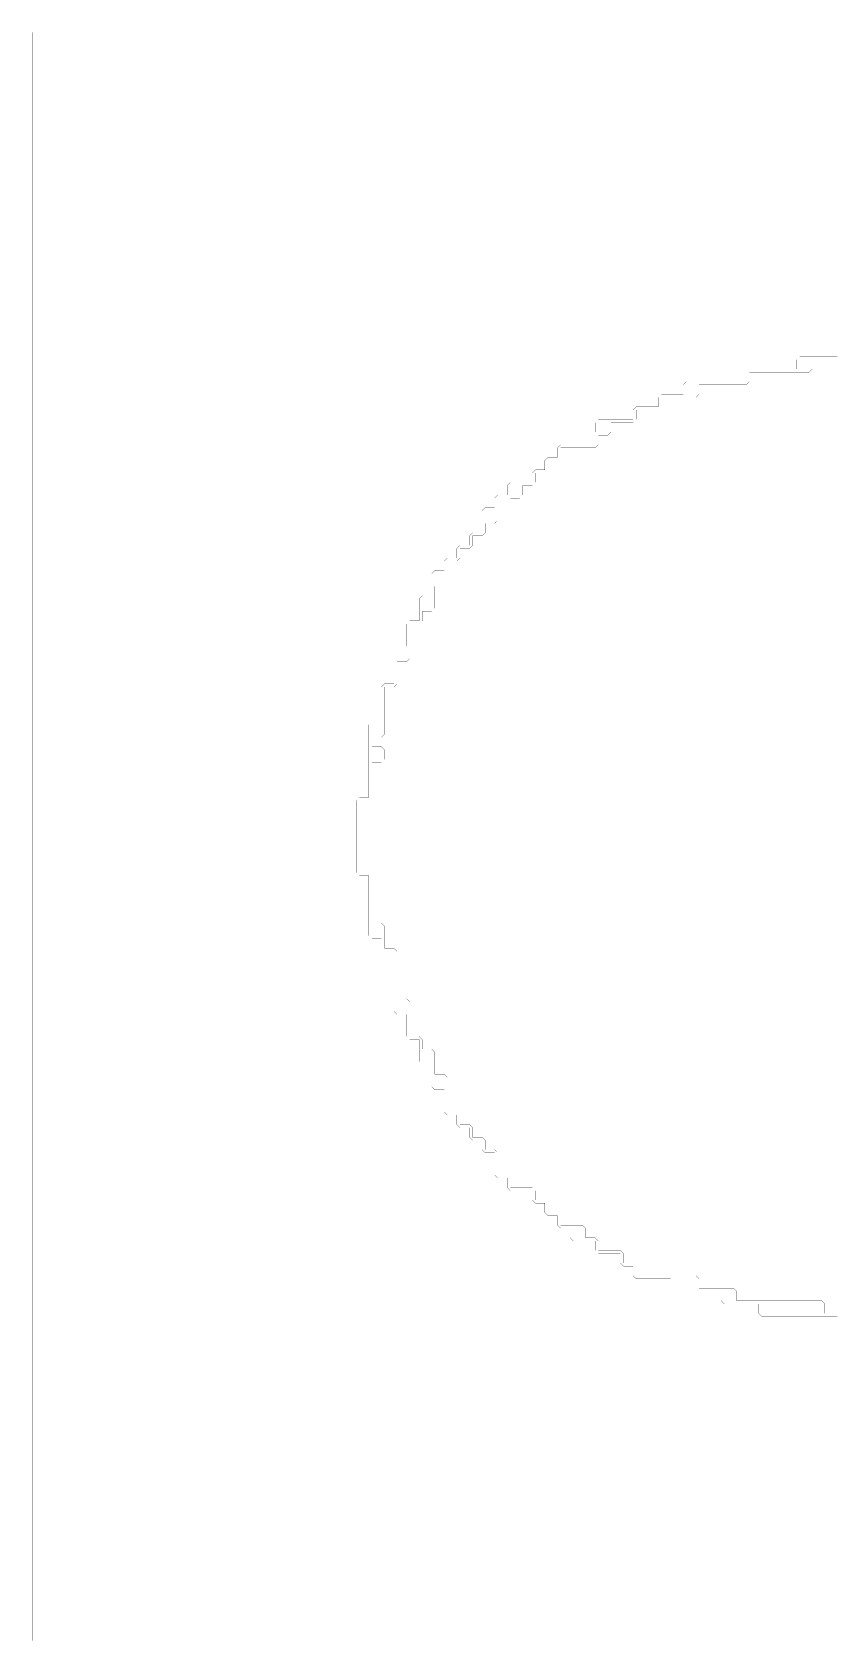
# Model space of a CAD drawing. Header units: metres. Extents: x 0 to 4990, y -4990 to 0.
# Drawn here: x 0 to 2495, y -4990 to 0 of the extents above; entities that cross this region are included whole.
import ezdxf

# ---------------------------------------------------------------- set-up
doc = ezdxf.new("R2010")
doc.units = ezdxf.units.M
doc.layers.add('conductor', color=1, linetype='Continuous')
doc.layers.add('substrate', color=5, linetype='Continuous')

msp = doc.modelspace()

# ---------------------------------------------------------------- linework, layer by layer
at = {"layer": 'conductor', "const_width": 0.5}
msp.add_lwpolyline([(2500, -1054.6875), (2490.234375, -1044.921875), (2490.234375, -1035.15625), (2490.234375, -1025.390625), (2490.234375, -1015.625), (2480.46875, -1015.625), (2470.703125, -1015.625), (2460.9375, -1015.625), (2451.171875, -1015.625), (2441.40625, -1015.625), (2431.640625, -1015.625), (2421.875, -1015.625), (2421.875, -1025.390625), (2421.875, -1035.15625), (2421.875, -1044.921875), (2412.109375, -1054.6875), (2402.34375, -1054.6875), (2392.578125, -1054.6875), (2382.8125, -1054.6875), (2373.046875, -1054.6875), (2363.28125, -1054.6875), (2353.515625, -1054.6875), (2343.75, -1054.6875), (2333.984375, -1054.6875), (2324.21875, -1054.6875), (2314.453125, -1054.6875), (2304.6875, -1054.6875), (2294.921875, -1054.6875), (2285.15625, -1054.6875), (2275.390625, -1054.6875), (2265.625, -1054.6875), (2255.859375, -1054.6875), (2246.09375, -1054.6875), (2236.328125, -1054.6875), (2226.5625, -1054.6875), (2226.5625, -1064.453125), (2226.5625, -1074.21875), (2226.5625, -1083.984375), (2216.796875, -1093.75), (2207.03125, -1093.75), (2197.265625, -1093.75), (2187.5, -1093.75), (2177.734375, -1093.75), (2167.96875, -1093.75), (2158.203125, -1093.75), (2148.4375, -1093.75), (2138.671875, -1093.75), (2128.90625, -1093.75), (2119.140625, -1093.75), (2109.375, -1093.75), (2099.609375, -1093.75), (2089.84375, -1093.75), (2080.078125, -1093.75), (2070.3125, -1093.75), (2070.3125, -1103.515625), (2070.3125, -1113.28125), (2070.3125, -1123.046875), (2060.546875, -1132.8125), (2050.78125, -1132.8125), (2041.015625, -1132.8125), (2031.25, -1132.8125), (2021.484375, -1132.8125), (2011.71875, -1132.8125), (2001.953125, -1132.8125), (1992.1875, -1132.8125), (1982.421875, -1132.8125), (1972.65625, -1132.8125), (1962.890625, -1132.8125), (1953.125, -1132.8125), (1953.125, -1142.578125), (1953.125, -1152.34375), (1953.125, -1162.109375), (1943.359375, -1171.875), (1933.59375, -1171.875), (1923.828125, -1171.875), (1914.0625, -1171.875), (1904.296875, -1171.875), (1894.53125, -1171.875), (1884.765625, -1171.875), (1875, -1171.875), (1875, -1181.640625), (1875, -1191.40625), (1875, -1201.171875), (1865.234375, -1210.9375), (1855.46875, -1210.9375), (1845.703125, -1210.9375), (1835.9375, -1210.9375), (1826.171875, -1210.9375), (1816.40625, -1210.9375), (1806.640625, -1210.9375), (1796.875, -1210.9375), (1796.875, -1220.703125), (1796.875, -1230.46875), (1796.875, -1240.234375), (1787.109375, -1250), (1777.34375, -1250), (1767.578125, -1250), (1757.8125, -1250), (1757.8125, -1259.765625), (1757.8125, -1269.53125), (1757.8125, -1279.296875), (1748.046875, -1289.0625), (1738.28125, -1289.0625), (1728.515625, -1289.0625), (1718.75, -1289.0625), (1708.984375, -1289.0625), (1699.21875, -1289.0625), (1689.453125, -1289.0625), (1679.6875, -1289.0625), (1669.921875, -1289.0625), (1660.15625, -1289.0625), (1650.390625, -1289.0625), (1640.625, -1289.0625), (1640.625, -1298.828125), (1640.625, -1308.59375), (1640.625, -1318.359375), (1630.859375, -1328.125), (1621.09375, -1328.125), (1611.328125, -1328.125), (1601.5625, -1328.125), (1601.5625, -1337.890625), (1601.5625, -1347.65625), (1601.5625, -1357.421875), (1591.796875, -1367.1875), (1582.03125, -1367.1875), (1572.265625, -1367.1875), (1562.5, -1367.1875), (1562.5, -1376.953125), (1562.5, -1386.71875), (1562.5, -1396.484375), (1552.734375, -1406.25), (1542.96875, -1406.25), (1533.203125, -1406.25), (1523.4375, -1406.25), (1523.4375, -1416.015625), (1523.4375, -1425.78125), (1523.4375, -1435.546875), (1513.671875, -1445.3125), (1503.90625, -1445.3125), (1494.140625, -1445.3125), (1484.375, -1445.3125), (1484.375, -1455.078125), (1484.375, -1464.84375), (1484.375, -1474.609375), (1474.609375, -1484.375), (1464.84375, -1484.375), (1455.078125, -1484.375), (1445.3125, -1484.375), (1445.3125, -1494.140625), (1445.3125, -1503.90625), (1445.3125, -1513.671875), (1435.546875, -1523.4375), (1425.78125, -1523.4375), (1416.015625, -1523.4375), (1406.25, -1523.4375), (1406.25, -1533.203125), (1406.25, -1542.96875), (1406.25, -1552.734375), (1396.484375, -1562.5), (1386.71875, -1562.5), (1376.953125, -1562.5), (1367.1875, -1562.5), (1367.1875, -1572.265625), (1367.1875, -1582.03125), (1367.1875, -1591.796875), (1357.421875, -1601.5625), (1347.65625, -1601.5625), (1337.890625, -1601.5625), (1328.125, -1601.5625), (1328.125, -1611.328125), (1328.125, -1621.09375), (1328.125, -1630.859375), (1318.359375, -1640.625), (1308.59375, -1640.625), (1298.828125, -1640.625), (1289.0625, -1640.625), (1289.0625, -1650.390625), (1289.0625, -1660.15625), (1289.0625, -1669.921875), (1289.0625, -1679.6875), (1289.0625, -1689.453125), (1289.0625, -1699.21875), (1289.0625, -1708.984375), (1279.296875, -1718.75), (1269.53125, -1718.75), (1259.765625, -1718.75), (1250, -1718.75), (1250, -1728.515625), (1250, -1738.28125), (1250, -1748.046875), (1250, -1757.8125), (1250, -1767.578125), (1250, -1777.34375), (1250, -1787.109375), (1240.234375, -1796.875), (1230.46875, -1796.875), (1220.703125, -1796.875), (1210.9375, -1796.875), (1210.9375, -1806.640625), (1210.9375, -1816.40625), (1210.9375, -1826.171875), (1201.171875, -1835.9375), (1191.40625, -1835.9375), (1181.640625, -1835.9375), (1171.875, -1835.9375), (1171.875, -1845.703125), (1171.875, -1855.46875), (1171.875, -1865.234375), (1171.875, -1875), (1171.875, -1884.765625), (1171.875, -1894.53125), (1171.875, -1904.296875), (1171.875, -1914.0625), (1171.875, -1923.828125), (1171.875, -1933.59375), (1171.875, -1943.359375), (1162.109375, -1953.125), (1152.34375, -1953.125), (1142.578125, -1953.125), (1132.8125, -1953.125), (1132.8125, -1962.890625), (1132.8125, -1972.65625), (1132.8125, -1982.421875), (1132.8125, -1992.1875), (1132.8125, -2001.953125), (1132.8125, -2011.71875), (1132.8125, -2021.484375), (1123.046875, -2031.25), (1113.28125, -2031.25), (1103.515625, -2031.25), (1093.75, -2031.25), (1093.75, -2041.015625), (1093.75, -2050.78125), (1093.75, -2060.546875), (1093.75, -2070.3125), (1093.75, -2080.078125), (1093.75, -2089.84375), (1093.75, -2099.609375), (1093.75, -2109.375), (1093.75, -2119.140625), (1093.75, -2128.90625), (1093.75, -2138.671875), (1093.75, -2148.4375), (1093.75, -2158.203125), (1093.75, -2167.96875), (1093.75, -2177.734375), (1083.984375, -2187.5), (1074.21875, -2187.5), (1064.453125, -2187.5), (1054.6875, -2187.5), (1054.6875, -2197.265625), (1054.6875, -2207.03125), (1054.6875, -2216.796875), (1064.453125, -2216.796875), (1074.21875, -2216.796875), (1083.984375, -2216.796875), (1093.75, -2226.5625), (1093.75, -2236.328125), (1093.75, -2246.09375), (1093.75, -2255.859375), (1083.984375, -2265.625), (1074.21875, -2265.625), (1064.453125, -2265.625), (1054.6875, -2265.625), (1054.6875, -2275.390625), (1054.6875, -2285.15625), (1054.6875, -2294.921875), (1054.6875, -2304.6875), (1054.6875, -2314.453125), (1054.6875, -2324.21875), (1054.6875, -2333.984375), (1054.6875, -2343.75), (1054.6875, -2353.515625), (1054.6875, -2363.28125), (1054.6875, -2373.046875), (1054.6875, -2382.8125), (1054.6875, -2392.578125), (1054.6875, -2402.34375), (1054.6875, -2412.109375), (1054.6875, -2421.875), (1054.6875, -2431.640625), (1054.6875, -2441.40625), (1054.6875, -2451.171875), (1054.6875, -2460.9375), (1054.6875, -2470.703125), (1054.6875, -2480.46875), (1054.6875, -2490.234375), (1054.6875, -2500), (1054.6875, -2509.765625), (1054.6875, -2519.53125), (1054.6875, -2529.296875), (1054.6875, -2539.0625), (1054.6875, -2548.828125), (1054.6875, -2558.59375), (1054.6875, -2568.359375), (1054.6875, -2578.125), (1054.6875, -2587.890625), (1054.6875, -2597.65625), (1054.6875, -2607.421875), (1054.6875, -2617.1875), (1054.6875, -2626.953125), (1054.6875, -2636.71875), (1054.6875, -2646.484375), (1054.6875, -2656.25), (1054.6875, -2666.015625), (1054.6875, -2675.78125), (1054.6875, -2685.546875), (1054.6875, -2695.3125), (1054.6875, -2705.078125), (1054.6875, -2714.84375), (1054.6875, -2724.609375), (1054.6875, -2734.375), (1054.6875, -2744.140625), (1054.6875, -2753.90625), (1054.6875, -2763.671875), (1064.453125, -2763.671875), (1074.21875, -2763.671875), (1083.984375, -2763.671875), (1093.75, -2773.4375), (1093.75, -2783.203125), (1093.75, -2792.96875), (1093.75, -2802.734375), (1093.75, -2812.5), (1093.75, -2822.265625), (1093.75, -2832.03125), (1093.75, -2841.796875), (1103.515625, -2841.796875), (1113.28125, -2841.796875), (1123.046875, -2841.796875), (1132.8125, -2851.5625), (1132.8125, -2861.328125), (1132.8125, -2871.09375), (1132.8125, -2880.859375), (1132.8125, -2890.625), (1132.8125, -2900.390625), (1132.8125, -2910.15625), (1132.8125, -2919.921875), (1132.8125, -2929.6875), (1132.8125, -2939.453125), (1132.8125, -2949.21875), (1132.8125, -2958.984375), (1132.8125, -2968.75), (1132.8125, -2978.515625), (1132.8125, -2988.28125), (1132.8125, -2998.046875), (1142.578125, -2998.046875), (1152.34375, -2998.046875), (1162.109375, -2998.046875), (1171.875, -3007.8125), (1171.875, -3017.578125), (1171.875, -3027.34375), (1171.875, -3037.109375), (1171.875, -3046.875), (1171.875, -3056.640625), (1171.875, -3066.40625), (1171.875, -3076.171875), (1171.875, -3085.9375), (1171.875, -3095.703125), (1171.875, -3105.46875), (1171.875, -3115.234375), (1181.640625, -3115.234375), (1191.40625, -3115.234375), (1201.171875, -3115.234375), (1210.9375, -3125), (1210.9375, -3134.765625), (1210.9375, -3144.53125), (1210.9375, -3154.296875), (1220.703125, -3154.296875), (1230.46875, -3154.296875), (1240.234375, -3154.296875), (1250, -3164.0625), (1250, -3173.828125), (1250, -3183.59375), (1250, -3193.359375), (1250, -3203.125), (1250, -3212.890625), (1250, -3222.65625), (1250, -3232.421875), (1259.765625, -3232.421875), (1269.53125, -3232.421875), (1279.296875, -3232.421875), (1289.0625, -3242.1875), (1289.0625, -3251.953125), (1289.0625, -3261.71875), (1289.0625, -3271.484375), (1289.0625, -3281.25), (1289.0625, -3291.015625), (1289.0625, -3300.78125), (1289.0625, -3310.546875), (1298.828125, -3310.546875), (1308.59375, -3310.546875), (1318.359375, -3310.546875), (1328.125, -3320.3125), (1328.125, -3330.078125), (1328.125, -3339.84375), (1328.125, -3349.609375), (1328.125, -3359.375), (1328.125, -3369.140625), (1328.125, -3378.90625), (1328.125, -3388.671875), (1337.890625, -3388.671875), (1347.65625, -3388.671875), (1357.421875, -3388.671875), (1367.1875, -3398.4375), (1367.1875, -3408.203125), (1367.1875, -3417.96875), (1367.1875, -3427.734375), (1376.953125, -3427.734375), (1386.71875, -3427.734375), (1396.484375, -3427.734375), (1406.25, -3437.5), (1406.25, -3447.265625), (1406.25, -3457.03125), (1406.25, -3466.796875), (1416.015625, -3466.796875), (1425.78125, -3466.796875), (1435.546875, -3466.796875), (1445.3125, -3476.5625), (1445.3125, -3486.328125), (1445.3125, -3496.09375), (1445.3125, -3505.859375), (1455.078125, -3505.859375), (1464.84375, -3505.859375), (1474.609375, -3505.859375), (1484.375, -3515.625), (1484.375, -3525.390625), (1484.375, -3535.15625), (1484.375, -3544.921875), (1484.375, -3554.6875), (1484.375, -3564.453125), (1484.375, -3574.21875), (1484.375, -3583.984375), (1494.140625, -3583.984375), (1503.90625, -3583.984375), (1513.671875, -3583.984375), (1523.4375, -3583.984375), (1533.203125, -3583.984375), (1542.96875, -3583.984375), (1552.734375, -3583.984375), (1562.5, -3593.75), (1562.5, -3603.515625), (1562.5, -3613.28125), (1562.5, -3623.046875), (1572.265625, -3623.046875), (1582.03125, -3623.046875), (1591.796875, -3623.046875), (1601.5625, -3632.8125), (1601.5625, -3642.578125), (1601.5625, -3652.34375), (1601.5625, -3662.109375), (1611.328125, -3662.109375), (1621.09375, -3662.109375), (1630.859375, -3662.109375), (1640.625, -3671.875), (1640.625, -3681.640625), (1640.625, -3691.40625), (1640.625, -3701.171875), (1650.390625, -3701.171875), (1660.15625, -3701.171875), (1669.921875, -3701.171875), (1679.6875, -3701.171875), (1689.453125, -3701.171875), (1699.21875, -3701.171875), (1708.984375, -3701.171875), (1718.75, -3710.9375), (1718.75, -3720.703125), (1718.75, -3730.46875), (1718.75, -3740.234375), (1728.515625, -3740.234375), (1738.28125, -3740.234375), (1748.046875, -3740.234375), (1757.8125, -3750), (1757.8125, -3759.765625), (1757.8125, -3769.53125), (1757.8125, -3779.296875), (1767.578125, -3779.296875), (1777.34375, -3779.296875), (1787.109375, -3779.296875), (1796.875, -3779.296875), (1806.640625, -3779.296875), (1816.40625, -3779.296875), (1826.171875, -3779.296875), (1835.9375, -3789.0625), (1835.9375, -3798.828125), (1835.9375, -3808.59375), (1835.9375, -3818.359375), (1845.703125, -3818.359375), (1855.46875, -3818.359375), (1865.234375, -3818.359375), (1875, -3818.359375), (1884.765625, -3818.359375), (1894.53125, -3818.359375), (1904.296875, -3818.359375), (1914.0625, -3818.359375), (1923.828125, -3818.359375), (1933.59375, -3818.359375), (1943.359375, -3818.359375), (1953.125, -3828.125), (1953.125, -3837.890625), (1953.125, -3847.65625), (1953.125, -3857.421875), (1962.890625, -3857.421875), (1972.65625, -3857.421875), (1982.421875, -3857.421875), (1992.1875, -3857.421875), (2001.953125, -3857.421875), (2011.71875, -3857.421875), (2021.484375, -3857.421875), (2031.25, -3857.421875), (2041.015625, -3857.421875), (2050.78125, -3857.421875), (2060.546875, -3857.421875), (2070.3125, -3867.1875), (2070.3125, -3876.953125), (2070.3125, -3886.71875), (2070.3125, -3896.484375), (2080.078125, -3896.484375), (2089.84375, -3896.484375), (2099.609375, -3896.484375), (2109.375, -3896.484375), (2119.140625, -3896.484375), (2128.90625, -3896.484375), (2138.671875, -3896.484375), (2148.4375, -3896.484375), (2158.203125, -3896.484375), (2167.96875, -3896.484375), (2177.734375, -3896.484375), (2187.5, -3906.25), (2187.5, -3916.015625), (2187.5, -3925.78125), (2187.5, -3935.546875), (2197.265625, -3935.546875), (2207.03125, -3935.546875), (2216.796875, -3935.546875), (2226.5625, -3935.546875), (2236.328125, -3935.546875), (2246.09375, -3935.546875), (2255.859375, -3935.546875), (2265.625, -3935.546875), (2275.390625, -3935.546875), (2285.15625, -3935.546875), (2294.921875, -3935.546875), (2304.6875, -3935.546875), (2314.453125, -3935.546875), (2324.21875, -3935.546875), (2333.984375, -3935.546875), (2343.75, -3935.546875), (2353.515625, -3935.546875), (2363.28125, -3935.546875), (2373.046875, -3935.546875), (2382.8125, -3935.546875), (2392.578125, -3935.546875), (2402.34375, -3935.546875), (2412.109375, -3935.546875), (2421.875, -3935.546875), (2431.640625, -3935.546875), (2441.40625, -3935.546875), (2451.171875, -3935.546875), (2460.9375, -3945.3125), (2460.9375, -3955.078125), (2460.9375, -3964.84375), (2460.9375, -3974.609375), (2470.703125, -3974.609375), (2480.46875, -3974.609375), (2490.234375, -3974.609375), (2500, -3974.609375)], dxfattribs=at)
at = {"layer": 'substrate', "const_width": 0.5}
for points in [[(2500, 0), (2490.234375, 0), (2480.46875, 0), (2470.703125, 0), (2460.9375, 0), (2451.171875, 0), (2441.40625, 0), (2431.640625, 0), (2421.875, 0), (2412.109375, 0), (2402.34375, 0), (2392.578125, 0), (2382.8125, 0), (2373.046875, 0), (2363.28125, 0), (2353.515625, 0), (2343.75, 0), (2333.984375, 0), (2324.21875, 0), (2314.453125, 0), (2304.6875, 0), (2294.921875, 0), (2285.15625, 0), (2275.390625, 0), (2265.625, 0), (2255.859375, 0), (2246.09375, 0), (2236.328125, 0), (2226.5625, 0), (2216.796875, 0), (2207.03125, 0), (2197.265625, 0), (2187.5, 0), (2177.734375, 0), (2167.96875, 0), (2158.203125, 0), (2148.4375, 0), (2138.671875, 0), (2128.90625, 0), (2119.140625, 0), (2109.375, 0), (2099.609375, 0), (2089.84375, 0), (2080.078125, 0), (2070.3125, 0), (2060.546875, 0), (2050.78125, 0), (2041.015625, 0), (2031.25, 0), (2021.484375, 0), (2011.71875, 0), (2001.953125, 0), (1992.1875, 0), (1982.421875, 0), (1972.65625, 0), (1962.890625, 0), (1953.125, 0), (1943.359375, 0), (1933.59375, 0), (1923.828125, 0), (1914.0625, 0), (1904.296875, 0), (1894.53125, 0), (1884.765625, 0), (1875, 0), (1865.234375, 0), (1855.46875, 0), (1845.703125, 0), (1835.9375, 0), (1826.171875, 0), (1816.40625, 0), (1806.640625, 0), (1796.875, 0), (1787.109375, 0), (1777.34375, 0), (1767.578125, 0), (1757.8125, 0), (1748.046875, 0), (1738.28125, 0), (1728.515625, 0), (1718.75, 0), (1708.984375, 0), (1699.21875, 0), (1689.453125, 0), (1679.6875, 0), (1669.921875, 0), (1660.15625, 0), (1650.390625, 0), (1640.625, 0), (1630.859375, 0), (1621.09375, 0), (1611.328125, 0), (1601.5625, 0), (1591.796875, 0), (1582.03125, 0), (1572.265625, 0), (1562.5, 0), (1552.734375, 0), (1542.96875, 0), (1533.203125, 0), (1523.4375, 0), (1513.671875, 0), (1503.90625, 0), (1494.140625, 0), (1484.375, 0), (1474.609375, 0), (1464.84375, 0), (1455.078125, 0), (1445.3125, 0), (1435.546875, 0), (1425.78125, 0), (1416.015625, 0), (1406.25, 0), (1396.484375, 0), (1386.71875, 0), (1376.953125, 0), (1367.1875, 0), (1357.421875, 0), (1347.65625, 0), (1337.890625, 0), (1328.125, 0), (1318.359375, 0), (1308.59375, 0), (1298.828125, 0), (1289.0625, 0), (1279.296875, 0), (1269.53125, 0), (1259.765625, 0), (1250, 0), (1240.234375, 0), (1230.46875, 0), (1220.703125, 0), (1210.9375, 0), (1201.171875, 0), (1191.40625, 0), (1181.640625, 0), (1171.875, 0), (1162.109375, 0), (1152.34375, 0), (1142.578125, 0), (1132.8125, 0), (1123.046875, 0), (1113.28125, 0), (1103.515625, 0), (1093.75, 0), (1083.984375, 0), (1074.21875, 0), (1064.453125, 0), (1054.6875, 0), (1044.921875, 0), (1035.15625, 0), (1025.390625, 0), (1015.625, 0), (1005.859375, 0), (996.09375, 0), (986.328125, 0), (976.5625, 0), (966.796875, 0), (957.03125, 0), (947.265625, 0), (937.5, 0), (927.734375, 0), (917.96875, 0), (908.203125, 0), (898.4375, 0), (888.671875, 0), (878.90625, 0), (869.140625, 0), (859.375, 0), (849.609375, 0), (839.84375, 0), (830.078125, 0), (820.3125, 0), (810.546875, 0), (800.78125, 0), (791.015625, 0), (781.25, 0), (771.484375, 0), (761.71875, 0), (751.953125, 0), (742.1875, 0), (732.421875, 0), (722.65625, 0), (712.890625, 0), (703.125, 0), (693.359375, 0), (683.59375, 0), (673.828125, 0), (664.0625, 0), (654.296875, 0), (644.53125, 0), (634.765625, 0), (625, 0), (615.234375, 0), (605.46875, 0), (595.703125, 0), (585.9375, 0), (576.171875, 0), (566.40625, 0), (556.640625, 0), (546.875, 0), (537.109375, 0), (527.34375, 0), (517.578125, 0), (507.8125, 0), (498.046875, 0), (488.28125, 0), (478.515625, 0), (468.75, 0), (458.984375, 0), (449.21875, 0), (439.453125, 0), (429.6875, 0), (419.921875, 0), (410.15625, 0), (400.390625, 0), (390.625, 0), (380.859375, 0), (371.09375, 0), (361.328125, 0), (351.5625, 0), (341.796875, 0), (332.03125, 0), (322.265625, 0), (312.5, 0), (302.734375, 0), (292.96875, 0), (283.203125, 0), (273.4375, 0), (263.671875, 0), (253.90625, 0), (244.140625, 0), (234.375, 0), (224.609375, 0), (214.84375, 0), (205.078125, 0), (195.3125, 0), (185.546875, 0), (175.78125, 0), (166.015625, 0), (156.25, 0), (146.484375, 0), (136.71875, 0), (126.953125, 0), (117.1875, 0), (107.421875, 0), (97.65625, 0), (87.890625, 0), (78.125, 0), (68.359375, 0), (58.59375, 0), (48.828125, 0), (39.0625, 0), (29.296875, 0), (19.53125, 0), (9.765625, 0), (0, 0), (0, -9.765625), (0, -19.53125), (0, -29.296875), (0, -39.0625), (0, -48.828125), (0, -58.59375), (0, -68.359375), (0, -78.125), (0, -87.890625), (0, -97.65625), (0, -107.421875), (0, -117.1875), (0, -126.953125), (0, -136.71875), (0, -146.484375), (0, -156.25), (0, -166.015625), (0, -175.78125), (0, -185.546875), (0, -195.3125), (0, -205.078125), (0, -214.84375), (0, -224.609375), (0, -234.375), (0, -244.140625), (0, -253.90625), (0, -263.671875), (0, -273.4375), (0, -283.203125), (0, -292.96875), (0, -302.734375), (0, -312.5), (0, -322.265625), (0, -332.03125), (0, -341.796875), (0, -351.5625), (0, -361.328125), (0, -371.09375), (0, -380.859375), (0, -390.625), (0, -400.390625), (0, -410.15625), (0, -419.921875), (0, -429.6875), (0, -439.453125), (0, -449.21875), (0, -458.984375), (0, -468.75), (0, -478.515625), (0, -488.28125), (0, -498.046875), (0, -507.8125), (0, -517.578125), (0, -527.34375), (0, -537.109375), (0, -546.875), (0, -556.640625), (0, -566.40625), (0, -576.171875), (0, -585.9375), (0, -595.703125), (0, -605.46875), (0, -615.234375), (0, -625), (0, -634.765625), (0, -644.53125), (0, -654.296875), (0, -664.0625), (0, -673.828125), (0, -683.59375), (0, -693.359375), (0, -703.125), (0, -712.890625), (0, -722.65625), (0, -732.421875), (0, -742.1875), (0, -751.953125), (0, -761.71875), (0, -771.484375), (0, -781.25), (0, -791.015625), (0, -800.78125), (0, -810.546875), (0, -820.3125), (0, -830.078125), (0, -839.84375), (0, -849.609375), (0, -859.375), (0, -869.140625), (0, -878.90625), (0, -888.671875), (0, -898.4375), (0, -908.203125), (0, -917.96875), (0, -927.734375), (0, -937.5), (0, -947.265625), (0, -957.03125), (0, -966.796875), (0, -976.5625), (0, -986.328125), (0, -996.09375), (0, -1005.859375), (0, -1015.625), (0, -1025.390625), (0, -1035.15625), (0, -1044.921875), (0, -1054.6875), (0, -1064.453125), (0, -1074.21875), (0, -1083.984375), (0, -1093.75), (0, -1103.515625), (0, -1113.28125), (0, -1123.046875), (0, -1132.8125), (0, -1142.578125), (0, -1152.34375), (0, -1162.109375), (0, -1171.875), (0, -1181.640625), (0, -1191.40625), (0, -1201.171875), (0, -1210.9375), (0, -1220.703125), (0, -1230.46875), (0, -1240.234375), (0, -1250), (0, -1259.765625), (0, -1269.53125), (0, -1279.296875), (0, -1289.0625), (0, -1298.828125), (0, -1308.59375), (0, -1318.359375), (0, -1328.125), (0, -1337.890625), (0, -1347.65625), (0, -1357.421875), (0, -1367.1875), (0, -1376.953125), (0, -1386.71875), (0, -1396.484375), (0, -1406.25), (0, -1416.015625), (0, -1425.78125), (0, -1435.546875), (0, -1445.3125), (0, -1455.078125), (0, -1464.84375), (0, -1474.609375), (0, -1484.375), (0, -1494.140625), (0, -1503.90625), (0, -1513.671875), (0, -1523.4375), (0, -1533.203125), (0, -1542.96875), (0, -1552.734375), (0, -1562.5), (0, -1572.265625), (0, -1582.03125), (0, -1591.796875), (0, -1601.5625), (0, -1611.328125), (0, -1621.09375), (0, -1630.859375), (0, -1640.625), (0, -1650.390625), (0, -1660.15625), (0, -1669.921875), (0, -1679.6875), (0, -1689.453125), (0, -1699.21875), (0, -1708.984375), (0, -1718.75), (0, -1728.515625), (0, -1738.28125), (0, -1748.046875), (0, -1757.8125), (0, -1767.578125), (0, -1777.34375), (0, -1787.109375), (0, -1796.875), (0, -1806.640625), (0, -1816.40625), (0, -1826.171875), (0, -1835.9375), (0, -1845.703125), (0, -1855.46875), (0, -1865.234375), (0, -1875), (0, -1884.765625), (0, -1894.53125), (0, -1904.296875), (0, -1914.0625), (0, -1923.828125), (0, -1933.59375), (0, -1943.359375), (0, -1953.125), (0, -1962.890625), (0, -1972.65625), (0, -1982.421875), (0, -1992.1875), (0, -2001.953125), (0, -2011.71875), (0, -2021.484375), (0, -2031.25), (0, -2041.015625), (0, -2050.78125), (0, -2060.546875), (0, -2070.3125), (0, -2080.078125), (0, -2089.84375), (0, -2099.609375), (0, -2109.375), (0, -2119.140625), (0, -2128.90625), (0, -2138.671875), (0, -2148.4375), (0, -2158.203125), (0, -2167.96875), (0, -2177.734375), (0, -2187.5), (0, -2197.265625), (0, -2207.03125), (0, -2216.796875), (0, -2226.5625), (0, -2236.328125), (0, -2246.09375), (0, -2255.859375), (0, -2265.625), (0, -2275.390625), (0, -2285.15625), (0, -2294.921875), (0, -2304.6875), (0, -2314.453125), (0, -2324.21875), (0, -2333.984375), (0, -2343.75), (0, -2353.515625), (0, -2363.28125), (0, -2373.046875), (0, -2382.8125), (0, -2392.578125), (0, -2402.34375), (0, -2412.109375), (0, -2421.875), (0, -2431.640625), (0, -2441.40625), (0, -2451.171875), (0, -2460.9375), (0, -2470.703125), (0, -2480.46875), (0, -2490.234375), (0, -2500), (0, -2509.765625), (0, -2519.53125), (0, -2529.296875), (0, -2539.0625), (0, -2548.828125), (0, -2558.59375), (0, -2568.359375), (0, -2578.125), (0, -2587.890625), (0, -2597.65625), (0, -2607.421875), (0, -2617.1875), (0, -2626.953125), (0, -2636.71875), (0, -2646.484375), (0, -2656.25), (0, -2666.015625), (0, -2675.78125), (0, -2685.546875), (0, -2695.3125), (0, -2705.078125), (0, -2714.84375), (0, -2724.609375), (0, -2734.375), (0, -2744.140625), (0, -2753.90625), (0, -2763.671875), (0, -2773.4375), (0, -2783.203125), (0, -2792.96875), (0, -2802.734375), (0, -2812.5), (0, -2822.265625), (0, -2832.03125), (0, -2841.796875), (0, -2851.5625), (0, -2861.328125), (0, -2871.09375), (0, -2880.859375), (0, -2890.625), (0, -2900.390625), (0, -2910.15625), (0, -2919.921875), (0, -2929.6875), (0, -2939.453125), (0, -2949.21875), (0, -2958.984375), (0, -2968.75), (0, -2978.515625), (0, -2988.28125), (0, -2998.046875), (0, -3007.8125), (0, -3017.578125), (0, -3027.34375), (0, -3037.109375), (0, -3046.875), (0, -3056.640625), (0, -3066.40625), (0, -3076.171875), (0, -3085.9375), (0, -3095.703125), (0, -3105.46875), (0, -3115.234375), (0, -3125), (0, -3134.765625), (0, -3144.53125), (0, -3154.296875), (0, -3164.0625), (0, -3173.828125), (0, -3183.59375), (0, -3193.359375), (0, -3203.125), (0, -3212.890625), (0, -3222.65625), (0, -3232.421875), (0, -3242.1875), (0, -3251.953125), (0, -3261.71875), (0, -3271.484375), (0, -3281.25), (0, -3291.015625), (0, -3300.78125), (0, -3310.546875), (0, -3320.3125), (0, -3330.078125), (0, -3339.84375), (0, -3349.609375), (0, -3359.375), (0, -3369.140625), (0, -3378.90625), (0, -3388.671875), (0, -3398.4375), (0, -3408.203125), (0, -3417.96875), (0, -3427.734375), (0, -3437.5), (0, -3447.265625), (0, -3457.03125), (0, -3466.796875), (0, -3476.5625), (0, -3486.328125), (0, -3496.09375), (0, -3505.859375), (0, -3515.625), (0, -3525.390625), (0, -3535.15625), (0, -3544.921875), (0, -3554.6875), (0, -3564.453125), (0, -3574.21875), (0, -3583.984375), (0, -3593.75), (0, -3603.515625), (0, -3613.28125), (0, -3623.046875), (0, -3632.8125), (0, -3642.578125), (0, -3652.34375), (0, -3662.109375), (0, -3671.875), (0, -3681.640625), (0, -3691.40625), (0, -3701.171875), (0, -3710.9375), (0, -3720.703125), (0, -3730.46875), (0, -3740.234375), (0, -3750), (0, -3759.765625), (0, -3769.53125), (0, -3779.296875), (0, -3789.0625), (0, -3798.828125), (0, -3808.59375), (0, -3818.359375), (0, -3828.125), (0, -3837.890625), (0, -3847.65625), (0, -3857.421875), (0, -3867.1875), (0, -3876.953125), (0, -3886.71875), (0, -3896.484375), (0, -3906.25), (0, -3916.015625), (0, -3925.78125), (0, -3935.546875), (0, -3945.3125), (0, -3955.078125), (0, -3964.84375), (0, -3974.609375), (0, -3984.375), (0, -3994.140625), (0, -4003.90625), (0, -4013.671875), (0, -4023.4375), (0, -4033.203125), (0, -4042.96875), (0, -4052.734375), (0, -4062.5), (0, -4072.265625), (0, -4082.03125), (0, -4091.796875), (0, -4101.5625), (0, -4111.328125), (0, -4121.09375), (0, -4130.859375), (0, -4140.625), (0, -4150.390625), (0, -4160.15625), (0, -4169.921875), (0, -4179.6875), (0, -4189.453125), (0, -4199.21875), (0, -4208.984375), (0, -4218.75), (0, -4228.515625), (0, -4238.28125), (0, -4248.046875), (0, -4257.8125), (0, -4267.578125), (0, -4277.34375), (0, -4287.109375), (0, -4296.875), (0, -4306.640625), (0, -4316.40625), (0, -4326.171875), (0, -4335.9375), (0, -4345.703125), (0, -4355.46875), (0, -4365.234375), (0, -4375), (0, -4384.765625), (0, -4394.53125), (0, -4404.296875), (0, -4414.0625), (0, -4423.828125), (0, -4433.59375), (0, -4443.359375), (0, -4453.125), (0, -4462.890625), (0, -4472.65625), (0, -4482.421875), (0, -4492.1875), (0, -4501.953125), (0, -4511.71875), (0, -4521.484375), (0, -4531.25), (0, -4541.015625), (0, -4550.78125), (0, -4560.546875), (0, -4570.3125), (0, -4580.078125), (0, -4589.84375), (0, -4599.609375), (0, -4609.375), (0, -4619.140625), (0, -4628.90625), (0, -4638.671875), (0, -4648.4375), (0, -4658.203125), (0, -4667.96875), (0, -4677.734375), (0, -4687.5), (0, -4697.265625), (0, -4707.03125), (0, -4716.796875), (0, -4726.5625), (0, -4736.328125), (0, -4746.09375), (0, -4755.859375), (0, -4765.625), (0, -4775.390625), (0, -4785.15625), (0, -4794.921875), (0, -4804.6875), (0, -4814.453125), (0, -4824.21875), (0, -4833.984375), (0, -4843.75), (0, -4853.515625), (0, -4863.28125), (0, -4873.046875), (0, -4882.8125), (0, -4892.578125), (0, -4902.34375), (0, -4912.109375), (0, -4921.875), (0, -4931.640625), (0, -4941.40625), (0, -4951.171875), (0, -4960.9375), (0, -4970.703125), (0, -4980.46875), (0, -4990.234375), (9.765625, -4990.234375), (19.53125, -4990.234375), (29.296875, -4990.234375), (39.0625, -4990.234375), (48.828125, -4990.234375), (58.59375, -4990.234375), (68.359375, -4990.234375), (78.125, -4990.234375), (87.890625, -4990.234375), (97.65625, -4990.234375), (107.421875, -4990.234375), (117.1875, -4990.234375), (126.953125, -4990.234375), (136.71875, -4990.234375), (146.484375, -4990.234375), (156.25, -4990.234375), (166.015625, -4990.234375), (175.78125, -4990.234375), (185.546875, -4990.234375), (195.3125, -4990.234375), (205.078125, -4990.234375), (214.84375, -4990.234375), (224.609375, -4990.234375), (234.375, -4990.234375), (244.140625, -4990.234375), (253.90625, -4990.234375), (263.671875, -4990.234375), (273.4375, -4990.234375), (283.203125, -4990.234375), (292.96875, -4990.234375), (302.734375, -4990.234375), (312.5, -4990.234375), (322.265625, -4990.234375), (332.03125, -4990.234375), (341.796875, -4990.234375), (351.5625, -4990.234375), (361.328125, -4990.234375), (371.09375, -4990.234375), (380.859375, -4990.234375), (390.625, -4990.234375), (400.390625, -4990.234375), (410.15625, -4990.234375), (419.921875, -4990.234375), (429.6875, -4990.234375), (439.453125, -4990.234375), (449.21875, -4990.234375), (458.984375, -4990.234375), (468.75, -4990.234375), (478.515625, -4990.234375), (488.28125, -4990.234375), (498.046875, -4990.234375), (507.8125, -4990.234375), (517.578125, -4990.234375), (527.34375, -4990.234375), (537.109375, -4990.234375), (546.875, -4990.234375), (556.640625, -4990.234375), (566.40625, -4990.234375), (576.171875, -4990.234375), (585.9375, -4990.234375), (595.703125, -4990.234375), (605.46875, -4990.234375), (615.234375, -4990.234375), (625, -4990.234375), (634.765625, -4990.234375), (644.53125, -4990.234375), (654.296875, -4990.234375), (664.0625, -4990.234375), (673.828125, -4990.234375), (683.59375, -4990.234375), (693.359375, -4990.234375), (703.125, -4990.234375), (712.890625, -4990.234375), (722.65625, -4990.234375), (732.421875, -4990.234375), (742.1875, -4990.234375), (751.953125, -4990.234375), (761.71875, -4990.234375), (771.484375, -4990.234375), (781.25, -4990.234375), (791.015625, -4990.234375), (800.78125, -4990.234375), (810.546875, -4990.234375), (820.3125, -4990.234375), (830.078125, -4990.234375), (839.84375, -4990.234375), (849.609375, -4990.234375), (859.375, -4990.234375), (869.140625, -4990.234375), (878.90625, -4990.234375), (888.671875, -4990.234375), (898.4375, -4990.234375), (908.203125, -4990.234375), (917.96875, -4990.234375), (927.734375, -4990.234375), (937.5, -4990.234375), (947.265625, -4990.234375), (957.03125, -4990.234375), (966.796875, -4990.234375), (976.5625, -4990.234375), (986.328125, -4990.234375), (996.09375, -4990.234375), (1005.859375, -4990.234375), (1015.625, -4990.234375), (1025.390625, -4990.234375), (1035.15625, -4990.234375), (1044.921875, -4990.234375), (1054.6875, -4990.234375), (1064.453125, -4990.234375), (1074.21875, -4990.234375), (1083.984375, -4990.234375), (1093.75, -4990.234375), (1103.515625, -4990.234375), (1113.28125, -4990.234375), (1123.046875, -4990.234375), (1132.8125, -4990.234375), (1142.578125, -4990.234375), (1152.34375, -4990.234375), (1162.109375, -4990.234375), (1171.875, -4990.234375), (1181.640625, -4990.234375), (1191.40625, -4990.234375), (1201.171875, -4990.234375), (1210.9375, -4990.234375), (1220.703125, -4990.234375), (1230.46875, -4990.234375), (1240.234375, -4990.234375), (1250, -4990.234375), (1259.765625, -4990.234375), (1269.53125, -4990.234375), (1279.296875, -4990.234375), (1289.0625, -4990.234375), (1298.828125, -4990.234375), (1308.59375, -4990.234375), (1318.359375, -4990.234375), (1328.125, -4990.234375), (1337.890625, -4990.234375), (1347.65625, -4990.234375), (1357.421875, -4990.234375), (1367.1875, -4990.234375), (1376.953125, -4990.234375), (1386.71875, -4990.234375), (1396.484375, -4990.234375), (1406.25, -4990.234375), (1416.015625, -4990.234375), (1425.78125, -4990.234375), (1435.546875, -4990.234375), (1445.3125, -4990.234375), (1455.078125, -4990.234375), (1464.84375, -4990.234375), (1474.609375, -4990.234375), (1484.375, -4990.234375), (1494.140625, -4990.234375), (1503.90625, -4990.234375), (1513.671875, -4990.234375), (1523.4375, -4990.234375), (1533.203125, -4990.234375), (1542.96875, -4990.234375), (1552.734375, -4990.234375), (1562.5, -4990.234375), (1572.265625, -4990.234375), (1582.03125, -4990.234375), (1591.796875, -4990.234375), (1601.5625, -4990.234375), (1611.328125, -4990.234375), (1621.09375, -4990.234375), (1630.859375, -4990.234375), (1640.625, -4990.234375), (1650.390625, -4990.234375), (1660.15625, -4990.234375), (1669.921875, -4990.234375), (1679.6875, -4990.234375), (1689.453125, -4990.234375), (1699.21875, -4990.234375), (1708.984375, -4990.234375), (1718.75, -4990.234375), (1728.515625, -4990.234375), (1738.28125, -4990.234375), (1748.046875, -4990.234375), (1757.8125, -4990.234375), (1767.578125, -4990.234375), (1777.34375, -4990.234375), (1787.109375, -4990.234375), (1796.875, -4990.234375), (1806.640625, -4990.234375), (1816.40625, -4990.234375), (1826.171875, -4990.234375), (1835.9375, -4990.234375), (1845.703125, -4990.234375), (1855.46875, -4990.234375), (1865.234375, -4990.234375), (1875, -4990.234375), (1884.765625, -4990.234375), (1894.53125, -4990.234375), (1904.296875, -4990.234375), (1914.0625, -4990.234375), (1923.828125, -4990.234375), (1933.59375, -4990.234375), (1943.359375, -4990.234375), (1953.125, -4990.234375), (1962.890625, -4990.234375), (1972.65625, -4990.234375), (1982.421875, -4990.234375), (1992.1875, -4990.234375), (2001.953125, -4990.234375), (2011.71875, -4990.234375), (2021.484375, -4990.234375), (2031.25, -4990.234375), (2041.015625, -4990.234375), (2050.78125, -4990.234375), (2060.546875, -4990.234375), (2070.3125, -4990.234375), (2080.078125, -4990.234375), (2089.84375, -4990.234375), (2099.609375, -4990.234375), (2109.375, -4990.234375), (2119.140625, -4990.234375), (2128.90625, -4990.234375), (2138.671875, -4990.234375), (2148.4375, -4990.234375), (2158.203125, -4990.234375), (2167.96875, -4990.234375), (2177.734375, -4990.234375), (2187.5, -4990.234375), (2197.265625, -4990.234375), (2207.03125, -4990.234375), (2216.796875, -4990.234375), (2226.5625, -4990.234375), (2236.328125, -4990.234375), (2246.09375, -4990.234375), (2255.859375, -4990.234375), (2265.625, -4990.234375), (2275.390625, -4990.234375), (2285.15625, -4990.234375), (2294.921875, -4990.234375), (2304.6875, -4990.234375), (2314.453125, -4990.234375), (2324.21875, -4990.234375), (2333.984375, -4990.234375), (2343.75, -4990.234375), (2353.515625, -4990.234375), (2363.28125, -4990.234375), (2373.046875, -4990.234375), (2382.8125, -4990.234375), (2392.578125, -4990.234375), (2402.34375, -4990.234375), (2412.109375, -4990.234375), (2421.875, -4990.234375), (2431.640625, -4990.234375), (2441.40625, -4990.234375), (2451.171875, -4990.234375), (2460.9375, -4990.234375), (2470.703125, -4990.234375), (2480.46875, -4990.234375), (2490.234375, -4990.234375), (2500, -4990.234375)], [(2500, -3984.375), (2490.234375, -3984.375), (2480.46875, -3984.375), (2470.703125, -3984.375), (2460.9375, -3984.375), (2451.171875, -3984.375), (2441.40625, -3984.375), (2431.640625, -3984.375), (2421.875, -3984.375), (2412.109375, -3984.375), (2402.34375, -3984.375), (2392.578125, -3984.375), (2382.8125, -3984.375), (2373.046875, -3984.375), (2363.28125, -3984.375), (2353.515625, -3984.375), (2343.75, -3984.375), (2333.984375, -3984.375), (2324.21875, -3984.375), (2314.453125, -3984.375), (2304.6875, -3984.375), (2294.921875, -3984.375), (2285.15625, -3984.375), (2275.390625, -3984.375), (2265.625, -3984.375), (2255.859375, -3974.609375), (2255.859375, -3964.84375), (2255.859375, -3955.078125), (2255.859375, -3945.3125), (2246.09375, -3945.3125), (2236.328125, -3945.3125), (2226.5625, -3945.3125), (2216.796875, -3945.3125), (2207.03125, -3945.3125), (2197.265625, -3945.3125), (2187.5, -3945.3125), (2177.734375, -3945.3125), (2167.96875, -3945.3125), (2158.203125, -3945.3125), (2148.4375, -3945.3125), (2138.671875, -3935.546875), (2138.671875, -3925.78125), (2138.671875, -3916.015625), (2138.671875, -3906.25), (2128.90625, -3906.25), (2119.140625, -3906.25), (2109.375, -3906.25), (2099.609375, -3906.25), (2089.84375, -3906.25), (2080.078125, -3906.25), (2070.3125, -3906.25), (2060.546875, -3906.25), (2050.78125, -3906.25), (2041.015625, -3906.25), (2031.25, -3906.25), (2021.484375, -3906.25), (2011.71875, -3906.25), (2001.953125, -3906.25), (1992.1875, -3906.25), (1982.421875, -3896.484375), (1982.421875, -3886.71875), (1982.421875, -3876.953125), (1982.421875, -3867.1875), (1972.65625, -3867.1875), (1962.890625, -3867.1875), (1953.125, -3867.1875), (1943.359375, -3867.1875), (1933.59375, -3867.1875), (1923.828125, -3867.1875), (1914.0625, -3867.1875), (1904.296875, -3867.1875), (1894.53125, -3867.1875), (1884.765625, -3867.1875), (1875, -3867.1875), (1865.234375, -3857.421875), (1865.234375, -3847.65625), (1865.234375, -3837.890625), (1865.234375, -3828.125), (1855.46875, -3828.125), (1845.703125, -3828.125), (1835.9375, -3828.125), (1826.171875, -3818.359375), (1826.171875, -3808.59375), (1826.171875, -3798.828125), (1826.171875, -3789.0625), (1816.40625, -3789.0625), (1806.640625, -3789.0625), (1796.875, -3789.0625), (1787.109375, -3789.0625), (1777.34375, -3789.0625), (1767.578125, -3789.0625), (1757.8125, -3789.0625), (1748.046875, -3779.296875), (1748.046875, -3769.53125), (1748.046875, -3759.765625), (1748.046875, -3750), (1738.28125, -3750), (1728.515625, -3750), (1718.75, -3750), (1708.984375, -3750), (1699.21875, -3750), (1689.453125, -3750), (1679.6875, -3750), (1669.921875, -3740.234375), (1669.921875, -3730.46875), (1669.921875, -3720.703125), (1669.921875, -3710.9375), (1660.15625, -3710.9375), (1650.390625, -3710.9375), (1640.625, -3710.9375), (1630.859375, -3701.171875), (1630.859375, -3691.40625), (1630.859375, -3681.640625), (1630.859375, -3671.875), (1621.09375, -3671.875), (1611.328125, -3671.875), (1601.5625, -3671.875), (1591.796875, -3662.109375), (1591.796875, -3652.34375), (1591.796875, -3642.578125), (1591.796875, -3632.8125), (1582.03125, -3632.8125), (1572.265625, -3632.8125), (1562.5, -3632.8125), (1552.734375, -3623.046875), (1552.734375, -3613.28125), (1552.734375, -3603.515625), (1552.734375, -3593.75), (1542.96875, -3593.75), (1533.203125, -3593.75), (1523.4375, -3593.75), (1513.671875, -3593.75), (1503.90625, -3593.75), (1494.140625, -3593.75), (1484.375, -3593.75), (1474.609375, -3583.984375), (1474.609375, -3574.21875), (1474.609375, -3564.453125), (1474.609375, -3554.6875), (1464.84375, -3554.6875), (1455.078125, -3554.6875), (1445.3125, -3554.6875), (1435.546875, -3544.921875), (1435.546875, -3535.15625), (1435.546875, -3525.390625), (1435.546875, -3515.625), (1435.546875, -3505.859375), (1435.546875, -3496.09375), (1435.546875, -3486.328125), (1435.546875, -3476.5625), (1425.78125, -3476.5625), (1416.015625, -3476.5625), (1406.25, -3476.5625), (1396.484375, -3466.796875), (1396.484375, -3457.03125), (1396.484375, -3447.265625), (1396.484375, -3437.5), (1386.71875, -3437.5), (1376.953125, -3437.5), (1367.1875, -3437.5), (1357.421875, -3427.734375), (1357.421875, -3417.96875), (1357.421875, -3408.203125), (1357.421875, -3398.4375), (1347.65625, -3398.4375), (1337.890625, -3398.4375), (1328.125, -3398.4375), (1318.359375, -3388.671875), (1318.359375, -3378.90625), (1318.359375, -3369.140625), (1318.359375, -3359.375), (1308.59375, -3359.375), (1298.828125, -3359.375), (1289.0625, -3359.375), (1279.296875, -3349.609375), (1279.296875, -3339.84375), (1279.296875, -3330.078125), (1279.296875, -3320.3125), (1279.296875, -3310.546875), (1279.296875, -3300.78125), (1279.296875, -3291.015625), (1279.296875, -3281.25), (1269.53125, -3281.25), (1259.765625, -3281.25), (1250, -3281.25), (1240.234375, -3271.484375), (1240.234375, -3261.71875), (1240.234375, -3251.953125), (1240.234375, -3242.1875), (1240.234375, -3232.421875), (1240.234375, -3222.65625), (1240.234375, -3212.890625), (1240.234375, -3203.125), (1230.46875, -3203.125), (1220.703125, -3203.125), (1210.9375, -3203.125), (1201.171875, -3193.359375), (1201.171875, -3183.59375), (1201.171875, -3173.828125), (1201.171875, -3164.0625), (1201.171875, -3154.296875), (1201.171875, -3144.53125), (1201.171875, -3134.765625), (1201.171875, -3125), (1191.40625, -3125), (1181.640625, -3125), (1171.875, -3125), (1162.109375, -3115.234375), (1162.109375, -3105.46875), (1162.109375, -3095.703125), (1162.109375, -3085.9375), (1162.109375, -3076.171875), (1162.109375, -3066.40625), (1162.109375, -3056.640625), (1162.109375, -3046.875), (1152.34375, -3046.875), (1142.578125, -3046.875), (1132.8125, -3046.875), (1123.046875, -3037.109375), (1123.046875, -3027.34375), (1123.046875, -3017.578125), (1123.046875, -3007.8125), (1123.046875, -2998.046875), (1123.046875, -2988.28125), (1123.046875, -2978.515625), (1123.046875, -2968.75), (1123.046875, -2958.984375), (1123.046875, -2949.21875), (1123.046875, -2939.453125), (1123.046875, -2929.6875), (1123.046875, -2919.921875), (1123.046875, -2910.15625), (1123.046875, -2900.390625), (1123.046875, -2890.625), (1113.28125, -2890.625), (1103.515625, -2890.625), (1093.75, -2890.625), (1083.984375, -2880.859375), (1083.984375, -2871.09375), (1083.984375, -2861.328125), (1083.984375, -2851.5625), (1083.984375, -2841.796875), (1083.984375, -2832.03125), (1083.984375, -2822.265625), (1083.984375, -2812.5), (1074.21875, -2812.5), (1064.453125, -2812.5), (1054.6875, -2812.5), (1044.921875, -2802.734375), (1044.921875, -2792.96875), (1044.921875, -2783.203125), (1044.921875, -2773.4375), (1044.921875, -2763.671875), (1044.921875, -2753.90625), (1044.921875, -2744.140625), (1044.921875, -2734.375), (1044.921875, -2724.609375), (1044.921875, -2714.84375), (1044.921875, -2705.078125), (1044.921875, -2695.3125), (1044.921875, -2685.546875), (1044.921875, -2675.78125), (1044.921875, -2666.015625), (1044.921875, -2656.25), (1044.921875, -2646.484375), (1044.921875, -2636.71875), (1044.921875, -2626.953125), (1044.921875, -2617.1875), (1035.15625, -2617.1875), (1025.390625, -2617.1875), (1015.625, -2617.1875), (1005.859375, -2607.421875), (1005.859375, -2597.65625), (1005.859375, -2587.890625), (1005.859375, -2578.125), (1005.859375, -2568.359375), (1005.859375, -2558.59375), (1005.859375, -2548.828125), (1005.859375, -2539.0625), (1005.859375, -2529.296875), (1005.859375, -2519.53125), (1005.859375, -2509.765625), (1005.859375, -2500), (1005.859375, -2490.234375), (1005.859375, -2480.46875), (1005.859375, -2470.703125), (1005.859375, -2460.9375), (1005.859375, -2451.171875), (1005.859375, -2441.40625), (1005.859375, -2431.640625), (1005.859375, -2421.875), (1005.859375, -2412.109375), (1005.859375, -2402.34375), (1005.859375, -2392.578125), (1005.859375, -2382.8125), (1015.625, -2373.046875), (1025.390625, -2373.046875), (1035.15625, -2373.046875), (1044.921875, -2373.046875), (1044.921875, -2363.28125), (1044.921875, -2353.515625), (1044.921875, -2343.75), (1044.921875, -2333.984375), (1044.921875, -2324.21875), (1044.921875, -2314.453125), (1044.921875, -2304.6875), (1044.921875, -2294.921875), (1044.921875, -2285.15625), (1044.921875, -2275.390625), (1044.921875, -2265.625), (1044.921875, -2255.859375), (1044.921875, -2246.09375), (1044.921875, -2236.328125), (1044.921875, -2226.5625), (1044.921875, -2216.796875), (1044.921875, -2207.03125), (1044.921875, -2197.265625), (1044.921875, -2187.5), (1044.921875, -2177.734375), (1044.921875, -2167.96875), (1044.921875, -2158.203125), (1044.921875, -2148.4375), (1054.6875, -2138.671875), (1064.453125, -2138.671875), (1074.21875, -2138.671875), (1083.984375, -2138.671875), (1083.984375, -2128.90625), (1083.984375, -2119.140625), (1083.984375, -2109.375), (1083.984375, -2099.609375), (1083.984375, -2089.84375), (1083.984375, -2080.078125), (1083.984375, -2070.3125), (1083.984375, -2060.546875), (1083.984375, -2050.78125), (1083.984375, -2041.015625), (1083.984375, -2031.25), (1093.75, -2021.484375), (1103.515625, -2021.484375), (1113.28125, -2021.484375), (1123.046875, -2021.484375), (1123.046875, -2011.71875), (1123.046875, -2001.953125), (1123.046875, -1992.1875), (1123.046875, -1982.421875), (1123.046875, -1972.65625), (1123.046875, -1962.890625), (1123.046875, -1953.125), (1123.046875, -1943.359375), (1123.046875, -1933.59375), (1123.046875, -1923.828125), (1123.046875, -1914.0625), (1132.8125, -1904.296875), (1142.578125, -1904.296875), (1152.34375, -1904.296875), (1162.109375, -1904.296875), (1162.109375, -1894.53125), (1162.109375, -1884.765625), (1162.109375, -1875), (1162.109375, -1865.234375), (1162.109375, -1855.46875), (1162.109375, -1845.703125), (1162.109375, -1835.9375), (1171.875, -1826.171875), (1181.640625, -1826.171875), (1191.40625, -1826.171875), (1201.171875, -1826.171875), (1201.171875, -1816.40625), (1201.171875, -1806.640625), (1201.171875, -1796.875), (1201.171875, -1787.109375), (1201.171875, -1777.34375), (1201.171875, -1767.578125), (1201.171875, -1757.8125), (1210.9375, -1748.046875), (1220.703125, -1748.046875), (1230.46875, -1748.046875), (1240.234375, -1748.046875), (1240.234375, -1738.28125), (1240.234375, -1728.515625), (1240.234375, -1718.75), (1240.234375, -1708.984375), (1240.234375, -1699.21875), (1240.234375, -1689.453125), (1240.234375, -1679.6875), (1250, -1669.921875), (1259.765625, -1669.921875), (1269.53125, -1669.921875), (1279.296875, -1669.921875), (1279.296875, -1660.15625), (1279.296875, -1650.390625), (1279.296875, -1640.625), (1289.0625, -1630.859375), (1298.828125, -1630.859375), (1308.59375, -1630.859375), (1318.359375, -1630.859375), (1318.359375, -1621.09375), (1318.359375, -1611.328125), (1318.359375, -1601.5625), (1328.125, -1591.796875), (1337.890625, -1591.796875), (1347.65625, -1591.796875), (1357.421875, -1591.796875), (1357.421875, -1582.03125), (1357.421875, -1572.265625), (1357.421875, -1562.5), (1367.1875, -1552.734375), (1376.953125, -1552.734375), (1386.71875, -1552.734375), (1396.484375, -1552.734375), (1396.484375, -1542.96875), (1396.484375, -1533.203125), (1396.484375, -1523.4375), (1396.484375, -1513.671875), (1396.484375, -1503.90625), (1396.484375, -1494.140625), (1396.484375, -1484.375), (1406.25, -1474.609375), (1416.015625, -1474.609375), (1425.78125, -1474.609375), (1435.546875, -1474.609375), (1435.546875, -1464.84375), (1435.546875, -1455.078125), (1435.546875, -1445.3125), (1445.3125, -1435.546875), (1455.078125, -1435.546875), (1464.84375, -1435.546875), (1474.609375, -1435.546875), (1474.609375, -1425.78125), (1474.609375, -1416.015625), (1474.609375, -1406.25), (1484.375, -1396.484375), (1494.140625, -1396.484375), (1503.90625, -1396.484375), (1513.671875, -1396.484375), (1523.4375, -1396.484375), (1533.203125, -1396.484375), (1542.96875, -1396.484375), (1552.734375, -1396.484375), (1552.734375, -1386.71875), (1552.734375, -1376.953125), (1552.734375, -1367.1875), (1562.5, -1357.421875), (1572.265625, -1357.421875), (1582.03125, -1357.421875), (1591.796875, -1357.421875), (1591.796875, -1347.65625), (1591.796875, -1337.890625), (1591.796875, -1328.125), (1601.5625, -1318.359375), (1611.328125, -1318.359375), (1621.09375, -1318.359375), (1630.859375, -1318.359375), (1630.859375, -1308.59375), (1630.859375, -1298.828125), (1630.859375, -1289.0625), (1640.625, -1279.296875), (1650.390625, -1279.296875), (1660.15625, -1279.296875), (1669.921875, -1279.296875), (1679.6875, -1279.296875), (1689.453125, -1279.296875), (1699.21875, -1279.296875), (1708.984375, -1279.296875), (1708.984375, -1269.53125), (1708.984375, -1259.765625), (1708.984375, -1250), (1718.75, -1240.234375), (1728.515625, -1240.234375), (1738.28125, -1240.234375), (1748.046875, -1240.234375), (1748.046875, -1230.46875), (1748.046875, -1220.703125), (1748.046875, -1210.9375), (1757.8125, -1201.171875), (1767.578125, -1201.171875), (1777.34375, -1201.171875), (1787.109375, -1201.171875), (1796.875, -1201.171875), (1806.640625, -1201.171875), (1816.40625, -1201.171875), (1826.171875, -1201.171875), (1835.9375, -1201.171875), (1845.703125, -1201.171875), (1855.46875, -1201.171875), (1865.234375, -1201.171875), (1865.234375, -1191.40625), (1865.234375, -1181.640625), (1865.234375, -1171.875), (1875, -1162.109375), (1884.765625, -1162.109375), (1894.53125, -1162.109375), (1904.296875, -1162.109375), (1914.0625, -1162.109375), (1923.828125, -1162.109375), (1933.59375, -1162.109375), (1943.359375, -1162.109375), (1943.359375, -1152.34375), (1943.359375, -1142.578125), (1943.359375, -1132.8125), (1953.125, -1123.046875), (1962.890625, -1123.046875), (1972.65625, -1123.046875), (1982.421875, -1123.046875), (1992.1875, -1123.046875), (2001.953125, -1123.046875), (2011.71875, -1123.046875), (2021.484375, -1123.046875), (2021.484375, -1113.28125), (2021.484375, -1103.515625), (2021.484375, -1093.75), (2031.25, -1083.984375), (2041.015625, -1083.984375), (2050.78125, -1083.984375), (2060.546875, -1083.984375), (2070.3125, -1083.984375), (2080.078125, -1083.984375), (2089.84375, -1083.984375), (2099.609375, -1083.984375), (2109.375, -1083.984375), (2119.140625, -1083.984375), (2128.90625, -1083.984375), (2138.671875, -1083.984375), (2148.4375, -1083.984375), (2158.203125, -1083.984375), (2167.96875, -1083.984375), (2177.734375, -1083.984375), (2177.734375, -1074.21875), (2177.734375, -1064.453125), (2177.734375, -1054.6875), (2187.5, -1044.921875), (2197.265625, -1044.921875), (2207.03125, -1044.921875), (2216.796875, -1044.921875), (2226.5625, -1044.921875), (2236.328125, -1044.921875), (2246.09375, -1044.921875), (2255.859375, -1044.921875), (2265.625, -1044.921875), (2275.390625, -1044.921875), (2285.15625, -1044.921875), (2294.921875, -1044.921875), (2304.6875, -1044.921875), (2314.453125, -1044.921875), (2324.21875, -1044.921875), (2333.984375, -1044.921875), (2343.75, -1044.921875), (2353.515625, -1044.921875), (2363.28125, -1044.921875), (2373.046875, -1044.921875), (2373.046875, -1035.15625), (2373.046875, -1025.390625), (2373.046875, -1015.625), (2382.8125, -1005.859375), (2392.578125, -1005.859375), (2402.34375, -1005.859375), (2412.109375, -1005.859375), (2421.875, -1005.859375), (2431.640625, -1005.859375), (2441.40625, -1005.859375), (2451.171875, -1005.859375), (2460.9375, -1005.859375), (2470.703125, -1005.859375), (2480.46875, -1005.859375), (2490.234375, -1005.859375), (2500, -1005.859375)]]:
    msp.add_lwpolyline(points, dxfattribs=at)

doc.saveas('drawing.dxf')
